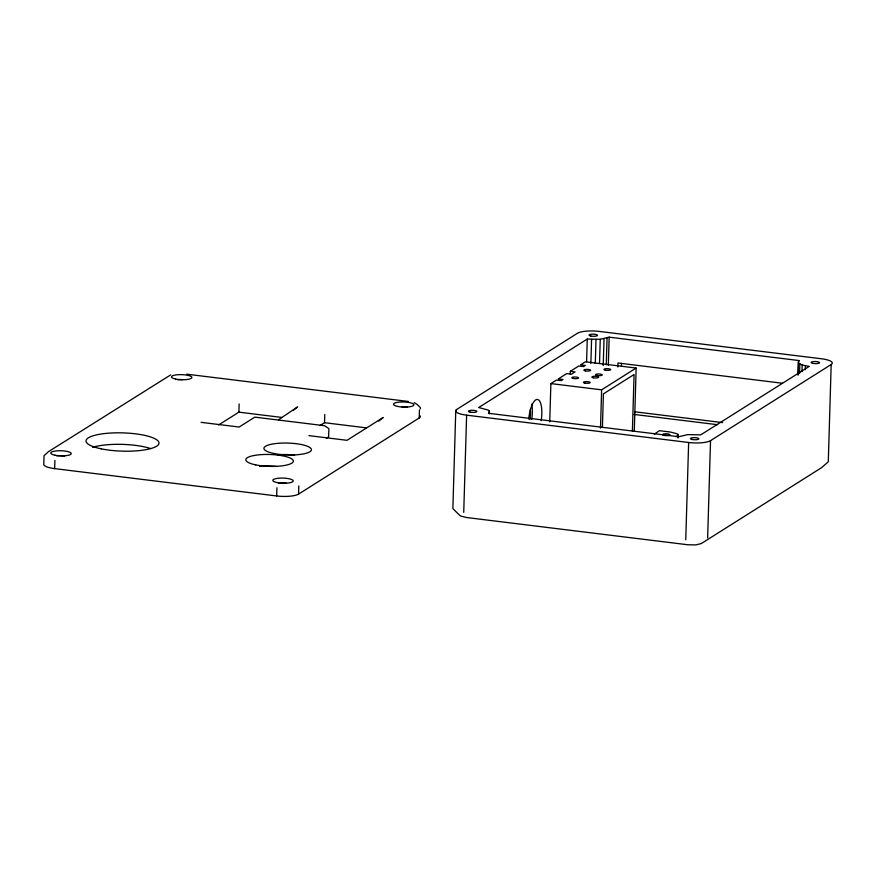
<?xml version="1.0" encoding="UTF-8"?>
<svg xmlns="http://www.w3.org/2000/svg" width="876" height="876" viewBox="0 0 876 876"><rect width="100%" height="100%" fill="white"/><g stroke="black" fill="none" stroke-linecap="round" stroke-linejoin="round"><path stroke-width="1.31" d="M420.097 415.815A16.973 4.249 1.7 0 1 419.199 417.983L298.563 494.108A16.973 4.249 1.7 0 1 276.663 495.958L54.651 468.616L54.892 460.404M218.628 424.948L238.896 412.158L239.148 403.945M276.663 495.958L276.915 487.746M298.563 494.108L298.804 485.884M320.079 425.506L324.536 422.703L324.777 414.49M419.199 417.983L419.451 409.771M455.772 410.45L452.892 507.686L453.023 508.803L460.338 515.942L466.371 517.497L687.561 544.73L695.741 544.927L701.271 543.569L821.6 467.653L828.291 461.761L831.182 364.515A16.973 4.249 1.7 0 0 821.349 358.755L599.337 331.424A16.973 4.249 1.7 0 0 577.437 333.274L456.801 409.399A16.973 4.249 1.7 0 0 466.623 415.158L688.645 442.49A16.973 4.249 1.7 0 0 710.535 440.639L831.182 364.515M463.733 512.394L466.623 415.158M489.323 413.8L489.41 411.14L488.14 410.034L478.69 407.537L587.27 339.034L600.246 339.297L609.159 337.172L799.46 360.605L798.441 361.657L798.047 375.005M549.745 421.86L550.884 383.589L556.457 380.075L561.209 380.655L563.016 379.516L558.264 378.936L566.706 373.603L571.47 374.183L575.083 371.906L570.331 371.315L570.254 373.942M586.591 361.722L587.27 339.034M590.862 363.43L591.574 339.406M595.297 363.518L596.008 339.494M599.534 363.321L600.246 339.297M600.498 428.112L601.626 389.831L636.151 368.051L634.29 430.926M603.225 365.511L604.024 338.815M602.403 427.499L603.4 393.871L634.071 374.523L632.395 431.025M606.269 364.788L607.057 338.092M608.327 365.204L609.159 337.172M617.821 366.978L617.941 362.993L782.476 383.25M621.402 366.037L621.478 363.365M677.925 437.201L678.002 434.573L677.104 433.795L670.501 432.054L659.398 430.685L654.46 434.091M678.013 437.978L678.002 434.573M685.755 539.736L688.645 442.49M707.644 537.886L710.535 440.639M798.211 374.786L798.441 361.657M799.569 373.22L799.843 363.868L798.573 362.774M801.967 371.555L802.164 364.887L799.843 363.868M805.274 369.738L805.394 365.73L802.164 364.887M678.09 435.35L675.9 436.73M278.59 419.714L297.544 406.924L293.066 410.581M378.706 421.126L383.173 417.469L346.984 440.31L308.921 435.624M326.398 438.263L328.642 436.85L328.883 428.638L324.602 425.725L254.828 417.129L239.148 427.028L201.086 422.341M570.331 371.315L578.751 366.004L583.504 366.584L585.343 365.434L580.58 364.843L585.409 361.799L636.151 368.051M170.689 374.895L48.41 451.698L44.041 455.695L43.8 463.908A16.973 4.249 1.7 0 0 54.651 468.616M550.884 383.589L601.626 389.831M634.936 411.808L722.59 422.604M634.016 414.425L717.63 424.718M186.697 374.172L408.304 401.46M238.896 412.158L282.039 417.469M324.536 422.703L366.321 427.849M805.394 365.73L809.293 366.365L700.712 434.879L687.726 434.616L678.812 436.73L488.512 413.297L489.41 411.14M414.184 402.675L417.053 404.362L420.338 407.603L420.469 408.72M92.615 447.329A36.496 9.132 1.7 0 1 150.464 448.523M56.688 455.783A10.227 2.562 1.7 0 1 64.506 455.947M278.71 483.125A10.227 2.562 1.7 0 1 286.529 483.289M177.335 379.669A10.227 2.562 1.7 0 1 182.558 379.604M401.909 406.88A10.238 2.562 1.7 0 1 407.176 407.165M259.526 466.229A23.761 5.946 1.7 0 1 276.531 466.47M277.615 454.819A23.761 5.946 1.7 0 1 294.621 455.049M662.869 435A3.734 0.931 1.7 0 1 666.329 433.784A3.734 0.931 1.7 0 1 669.636 435.219A3.734 0.931 1.7 0 1 663.384 435.23M528.721 419.056A18.714 6.318 -83 0 1 537.47 399.445A18.714 6.318 -83 0 1 541.193 420.622M530.33 409.453A13.578 4.588 -83 0 1 529.881 419.604M531.688 404.11A18.714 6.318 -83 0 1 531.677 419.451M101.178 448.83A36.496 9.132 1.7 0 0 158.819 443.946A36.496 9.132 1.7 0 0 107.595 433.259A36.496 9.132 1.7 0 0 101.178 448.83M55.035 455.224A10.227 2.562 1.7 0 0 71.197 453.856A10.227 2.562 1.7 0 0 56.83 450.855A10.227 2.562 1.7 0 0 55.035 455.224M277.057 482.566A10.227 2.562 1.7 0 0 293.208 481.198A10.227 2.562 1.7 0 0 278.853 478.197A10.227 2.562 1.7 0 0 277.057 482.566M175.682 379.1A10.227 2.562 1.7 0 0 191.833 377.731A10.227 2.562 1.7 0 0 177.478 374.742A10.227 2.562 1.7 0 0 175.682 379.1M397.693 406.442A10.238 2.562 1.7 0 0 413.866 405.073A10.238 2.562 1.7 0 0 399.5 402.073A10.238 2.562 1.7 0 0 397.693 406.442M273.783 453.461A23.761 5.946 1.7 0 0 311.319 450.275A23.761 5.946 1.7 0 0 277.966 443.322A23.761 5.946 1.7 0 0 273.783 453.461M255.683 464.871A23.761 5.946 1.7 0 0 293.219 461.696A23.761 5.946 1.7 0 0 259.865 454.732A23.761 5.946 1.7 0 0 255.683 464.871M812.84 363.354A4.249 1.062 1.7 0 0 819.542 362.784A4.249 1.062 1.7 0 0 813.585 361.547A4.249 1.062 1.7 0 0 812.84 363.354M590.818 336.023A4.249 1.062 1.7 0 0 597.52 335.453A4.249 1.062 1.7 0 0 591.563 334.205A4.249 1.062 1.7 0 0 590.818 336.023M692.193 439.478A4.249 1.062 1.7 0 0 698.895 438.909A4.249 1.062 1.7 0 0 692.938 437.671A4.249 1.062 1.7 0 0 692.193 439.478M470.171 412.136A4.249 1.062 1.7 0 0 476.873 411.578A4.249 1.062 1.7 0 0 470.916 410.329A4.249 1.062 1.7 0 0 470.171 412.136M605.305 370.154A3.394 0.854 1.7 0 0 610.671 369.694A3.394 0.854 1.7 0 0 605.907 368.708A3.394 0.854 1.7 0 0 605.305 370.154M584.818 383.086A3.394 0.854 1.7 0 0 590.183 382.626A3.394 0.854 1.7 0 0 585.42 381.629A3.394 0.854 1.7 0 0 584.818 383.086M573.189 378.465A3.394 0.854 1.7 0 0 578.554 378.005A3.394 0.854 1.7 0 0 573.78 377.019A3.394 0.854 1.7 0 0 573.189 378.465M585.234 370.866A3.394 0.854 1.7 0 0 590.588 370.406A3.394 0.854 1.7 0 0 585.825 369.42A3.394 0.854 1.7 0 0 585.234 370.866M593.271 377.753A3.394 0.854 1.7 0 0 598.626 377.293A3.394 0.854 1.7 0 0 593.862 376.308A3.394 0.854 1.7 0 0 593.271 377.753M596.885 375.465A3.394 0.854 1.7 0 0 602.25 375.016A3.394 0.854 1.7 0 0 597.487 374.019A3.394 0.854 1.7 0 0 596.885 375.465"/></g></svg>
